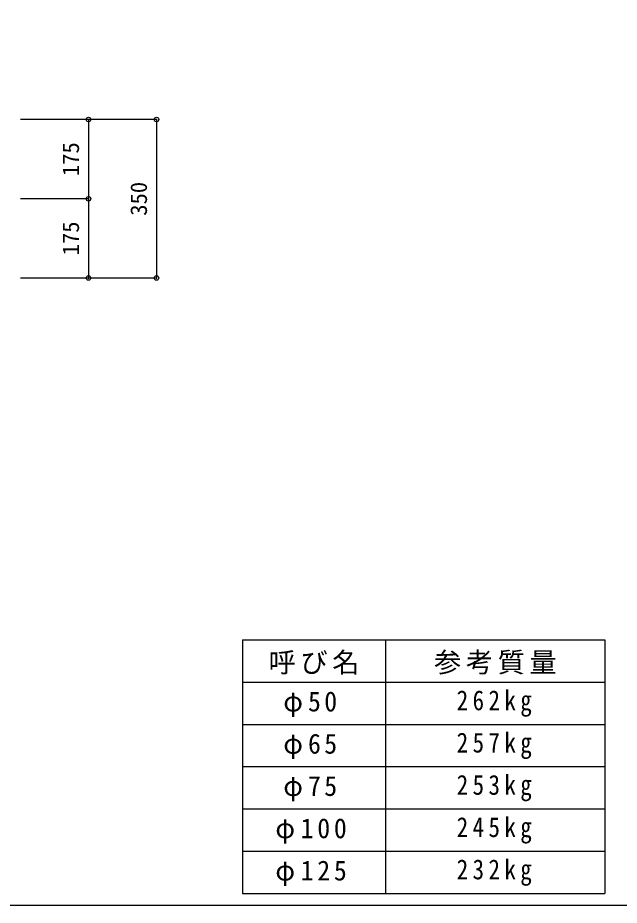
# Model space of a CAD drawing. Units: millimetres at full size, sheet at 1:15, with parts at other scales. Extents: x -2099 to 2101, y -1453 to 1487.
# Drawn here: x 43 to 1039, y -1453 to 17 of the extents above; entities that cross this region are included whole.
import ezdxf
from ezdxf.enums import TextEntityAlignment as Align

# ---------------------------------------------------------------- set-up
doc = ezdxf.new("R2010")
doc.units = ezdxf.units.MM
doc.header["$LTSCALE"] = 15
doc.header["$PDMODE"] = 32
doc.header["$PDSIZE"] = 7.5
doc.layers.add('0-0', color=7, linetype='Continuous')
doc.layers.add('1-0', color=7, linetype='Continuous')
doc.styles.add('ＭＳ ゴシック', font='')
doc.styles.get('ＭＳ ゴシック').set_extended_font_data('MS Gothic')

msp = doc.modelspace()

# ---------------------------------------------------------------- linework, layer by layer
at = {"layer": '0-0', "color": 5}
for p, q in [((415.14, -1013.92), (1015.3, -1013.92)), ((415.14, -1013.92), (415.14, -1433.92)), ((652.08, -1013.92), (652.08, -1433.92)), ((1015.3, -1013.92), (1015.3, -1433.92)), ((415.14, -1083.92), (1015.3, -1083.92)), ((415.14, -1153.92), (1015.3, -1153.92)), ((415.14, -1223.92), (1015.3, -1223.92)), ((415.14, -1293.92), (1015.3, -1293.92)), ((415.14, -1363.92), (1015.3, -1363.92)), ((415.14, -1433.92), (1015.3, -1433.92))]:
    msp.add_line(p, q, dxfattribs=at)
msp.add_lwpolyline([(-2099.23, 1486.51), (-2099.23, -1453.49), (2100.77, -1453.49), (2100.77, 1486.51)], dxfattribs=at)
at = {"layer": '1-0', "color": 4}
for p, q in [((160.46, -152.06), (47.96, -152.06)), ((160.46, -152.06), (160.46, -283.31)), ((272.96, -152.06), (160.46, -152.06)), ((272.96, -152.06), (272.96, -414.56)), ((160.46, -283.31), (47.96, -283.31)), ((160.46, -283.31), (160.46, -414.56)), ((160.46, -414.56), (47.96, -414.56)), ((272.96, -414.56), (160.46, -414.56))]:
    msp.add_line(p, q, dxfattribs=at)
for p in [(160.46, -152.06), (272.96, -152.06), (160.46, -283.31), (160.46, -414.56), (272.96, -414.56)]:
    msp.add_point(p, dxfattribs=at)

# ---------------------------------------------------------------- texts
at = {"layer": '0-0', "char_height": 32.99, "attachment_point": 7, "style": 'ＭＳ ゴシック'}
for s, insert in [('\\T1.17;呼び名', (458.61, -1071.42)), ('\\T1.17;参考質量', (732.44, -1071.42)), ('\\T1.26;\\W0.95;φ50', (482.99, -1141.42)), ('\\T1.38;\\W0.85;262kg', (769.94, -1141.42)), ('\\T1.26;\\W0.95;φ65', (482.99, -1211.42)), ('\\T1.38;\\W0.85;257kg', (769.94, -1211.42)), ('\\T1.26;\\W0.95;φ75', (482.99, -1281.42)), ('\\T1.38;\\W0.85;253kg', (769.94, -1281.42)), ('\\T1.38;\\W0.85;245kg', (769.94, -1351.42)), ('\\T1.29;\\W0.95;φ100', (469.86, -1351.42)), ('\\T1.29;\\W0.95;φ125', (469.86, -1421.42)), ('\\T1.38;\\W0.85;232kg', (769.94, -1421.42))]:
    msp.add_mtext(s, dxfattribs=dict(at, insert=insert))
at = {"layer": '1-0', "color": 4, "style": 'ＭＳ ゴシック'}
for s, p in [('175', (152.96, -245.81)), ('350', (265.46, -311.43)), ('175', (152.96, -377.06))]:
    msp.add_text(s, height=27.49, rotation=90, dxfattribs=at).set_placement(p, align=Align.BOTTOM_LEFT)

doc.saveas('drawing.dxf')
